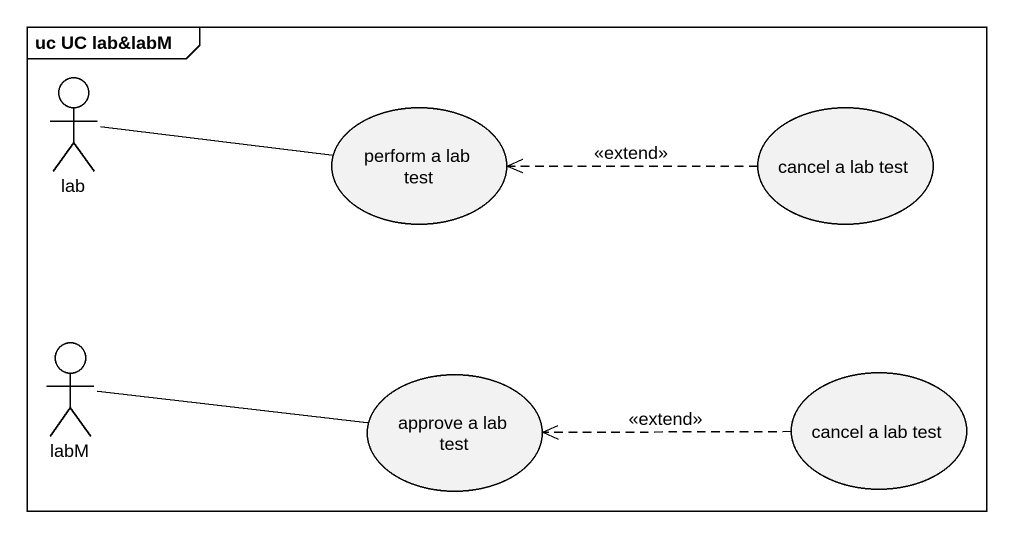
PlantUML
@startuml
mainframe uc UC lab&labM
actor lab
usecase "perform a lab test" as perform_a_lab_test
usecase "cancel a lab test" as cancel_a_lab_test
actor labM
usecase "approve a lab test" as approve_a_lab_test
usecase "cancel a lab test" as cancel_a_lab_test_2
lab -right- perform_a_lab_test
cancel_a_lab_test .left.> perform_a_lab_test : <<extend>>
labM -right- approve_a_lab_test
cancel_a_lab_test_2 .left.> approve_a_lab_test : <<extend>>
@enduml
